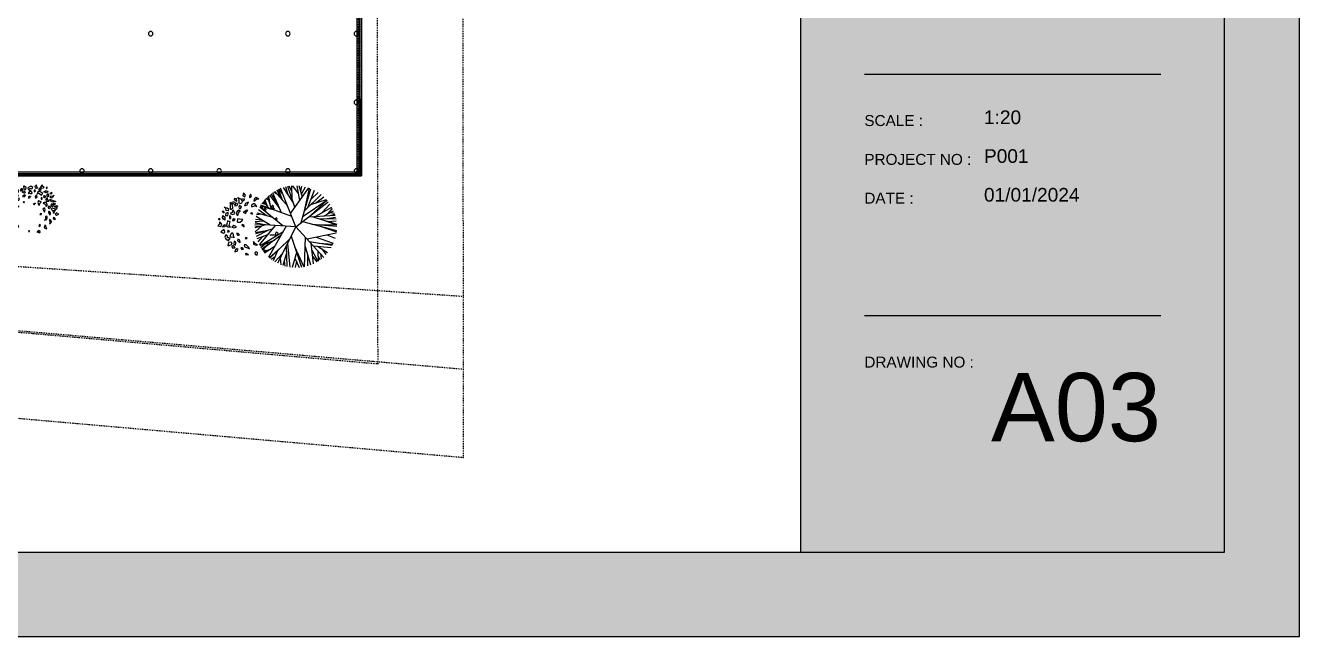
# Model space of a CAD drawing. Header units: metres. Extents: x 183920 to 188551, y 20757 to 23715.
# Drawn here: x 184468.8 to 184617.4, y 20757.1 to 20828.3 of the extents above; entities that cross this region are included whole.
import ezdxf

# ---------------------------------------------------------------- set-up
doc = ezdxf.new("R2010")
doc.units = ezdxf.units.M
for name, pattern in [('Light Grey Page Line', [0]), ('Page Lines', [0]), ('Path', [0.001111, 0.0003175, -0.00015875, 0.0003175, -0.00015875, 0, -0.00015875]), ('Path offset', [0.022225, 0.00635, -0.003175, 0.00635, -0.003175, 0, -0.003175]), ('Property boundary', [0.001111, 0.0003175, -0.00015875, 0.0003175, -0.00015875, 0, -0.00015875]), ('Style 0', [0]), ('Style_19', [0]), ('Style_29', [4.7625e-07, 3.175e-07, -1.5875e-07]), ('Wall Style 01', [0])]:
    doc.linetypes.add(name, pattern=pattern)
for name, color, linetype, true_color in [('0_1', 7, 'Continuous', 0x000000), ('0_2', 7, 'Continuous', 0x000000), ('COLON', 5, 'Continuous', 0x0000ff), ('Glass', 4, 'Continuous', 0x00ffff), ('Imported blocks_1', 7, 'Continuous', 0xc57dd9), ('MONOLIT', 7, 'Continuous', 0x691639), ('SENDVICH', 2, 'Continuous', 0xffff00), ('Title blocks & Legend', 7, 'Continuous', 0xf890f8), ('Walls', 7, 'Continuous', 0x68db4c), ('Zoning', 7, 'Continuous', 0x47d2e2)]:
    doc.layers.add(name, color=color, linetype=linetype, true_color=true_color)
doc.styles.add('Sheet Number A3', font='', dxfattribs={"height": 0.0075})
doc.styles.add('Text M A3', font='', dxfattribs={"height": 0.0015})
doc.styles.add('Text S A3', font='', dxfattribs={"height": 0.0012})
doc.styles.get('Sheet Number A3').set_extended_font_data('arial')
doc.styles.get('Text M A3').set_extended_font_data('arial')
doc.styles.get('Text S A3').set_extended_font_data('arial')

# ---------------------------------------------------------------- blocks, each defined once
blk = doc.blocks.new('TREE08')
at = {"layer": '0_2', "linetype": 'Style 0'}
for points in [[(-0.434, 0.645), (-0.451, 0.609)], [(-0.391, 0.645), (-0.434, 0.645)], [(-0.388, 0.609), (-0.391, 0.645)], [(-0.348, 0.738), (-0.363, 0.73)], [(-0.363, 0.73), (-0.348, 0.644)], [(-0.281, 0.701), (-0.348, 0.738)], [(-0.348, 0.644), (-0.312, 0.615)], [(-0.312, 0.615), (-0.286, 0.644)], [(-0.286, 0.644), (-0.281, 0.701)], [(-0.167, 0.745), (-0.229, 0.694)], [(-0.229, 0.694), (-0.229, 0.687)], [(-0.229, 0.687), (-0.188, 0.629)], [(-0.188, 0.629), (-0.172, 0.658)], [(-0.172, 0.658), (-0.162, 0.687)], [(-0.126, 0.752), (-0.167, 0.745)], [(-0.162, 0.687), (-0.142, 0.687)], [(-0.142, 0.687), (-0.121, 0.68)], [(-0.08, 0.723), (-0.126, 0.752)], [(-0.121, 0.68), (-0.085, 0.701)], [(-0.085, 0.701), (-0.08, 0.723)], [(-0.001, 0.644), (-0.031, 0.644)], [(-0.031, 0.644), (-0.026, 0.594)], [(0.024, 0.813), (-0.017, 0.755)], [(-0.017, 0.755), (-0.007, 0.719)], [(-0.007, 0.719), (0.039, 0.712)], [(0.02, 0.623), (-0.001, 0.644)], [(0.029, 0.798), (0.024, 0.813)], [(0.065, 0.719), (0.029, 0.798)], [(0.039, 0.712), (0.065, 0.719)], [(0.121, 0.674), (0.131, 0.731)], [(0.131, 0.674), (0.121, 0.674)], [(0.131, 0.731), (0.172, 0.674)], [(0.142, 0.652), (0.131, 0.674)], [(0.183, 0.666), (0.142, 0.652)], [(0.198, 0.835), (0.157, 0.769)], [(0.157, 0.769), (0.198, 0.733)], [(0.172, 0.674), (0.183, 0.666)], [(0.229, 0.784), (0.198, 0.835)], [(0.198, 0.733), (0.254, 0.748)], [(0.275, 0.769), (0.229, 0.784)], [(0.254, 0.748), (0.275, 0.769)], [(0.278, 0.627), (0.319, 0.656)], [(0.319, 0.656), (0.365, 0.67)], [(0.357, 0.784), (0.331, 0.755)], [(0.331, 0.755), (0.347, 0.733)], [(0.347, 0.733), (0.362, 0.748)], [(0.406, 0.641), (0.355, 0.605)], [(0.362, 0.748), (0.357, 0.784)], [(0.365, 0.67), (0.406, 0.641)], [(-0.72, 0.308), (-0.711, 0.362)], [(-0.664, 0.338), (-0.72, 0.308)], [(-0.711, 0.362), (-0.668, 0.362)], [(-0.668, 0.362), (-0.664, 0.338)], [(-0.508, 0.582), (-0.554, 0.61)], [(-0.554, 0.61), (-0.554, 0.553)], [(-0.554, 0.553), (-0.508, 0.516)], [(-0.498, 0.437), (-0.549, 0.43)], [(-0.549, 0.43), (-0.549, 0.386)], [(-0.549, 0.386), (-0.498, 0.408)], [(-0.502, 0.349), (-0.548, 0.284)], [(-0.498, 0.538), (-0.508, 0.582)], [(-0.508, 0.516), (-0.498, 0.538)], [(-0.451, 0.342), (-0.502, 0.349)], [(-0.498, 0.408), (-0.498, 0.437)], [(-0.466, 0.291), (-0.451, 0.342)], [(-0.451, 0.609), (-0.46, 0.579)], [(-0.46, 0.579), (-0.417, 0.591)], [(-0.417, 0.591), (-0.387, 0.609)], [(-0.349, 0.578), (-0.4, 0.549)], [(-0.4, 0.549), (-0.339, 0.528)], [(-0.322, 0.456), (-0.364, 0.414)], [(-0.364, 0.414), (-0.309, 0.408)], [(-0.292, 0.557), (-0.349, 0.578)], [(-0.339, 0.528), (-0.318, 0.528)], [(-0.301, 0.468), (-0.322, 0.456)], [(-0.318, 0.528), (-0.292, 0.557)], [(-0.309, 0.408), (-0.271, 0.45)], [(-0.271, 0.45), (-0.301, 0.468)], [(-0.19, 0.548), (-0.2, 0.526)], [(-0.2, 0.526), (-0.159, 0.533)], [(-0.159, 0.605), (-0.19, 0.548)], [(-0.165, 0.431), (-0.175, 0.409)], [(-0.175, 0.38), (-0.124, 0.409)], [(-0.175, 0.409), (-0.175, 0.38)], [(-0.117, 0.438), (-0.165, 0.431)], [(-0.139, 0.62), (-0.159, 0.605)], [(-0.159, 0.533), (-0.129, 0.526)], [(-0.093, 0.576), (-0.139, 0.62)], [(-0.129, 0.526), (-0.088, 0.533)], [(-0.117, 0.438), (-0.124, 0.409)], [(-0.082, 0.562), (-0.093, 0.576)], [(-0.088, 0.533), (-0.082, 0.562)], [(-0.026, 0.594), (0.004, 0.615)], [(0.004, 0.615), (0.02, 0.623)], [(0.061, 0.507), (0.025, 0.449)], [(0.025, 0.449), (0.04, 0.399)], [(0.04, 0.399), (0.091, 0.449)], [(0.091, 0.449), (0.061, 0.507)], [(0.097, 0.593), (0.072, 0.542)], [(0.072, 0.542), (0.128, 0.564)], [(0.133, 0.629), (0.097, 0.593)], [(0.141, 0.336), (0.124, 0.272)], [(0.128, 0.564), (0.21, 0.513)], [(0.189, 0.6), (0.133, 0.629)], [(0.141, 0.336), (0.222, 0.308)], [(0.251, 0.571), (0.189, 0.6)], [(0.239, 0.437), (0.208, 0.444)], [(0.208, 0.444), (0.213, 0.408)], [(0.21, 0.513), (0.22, 0.535)], [(0.213, 0.408), (0.234, 0.372)], [(0.22, 0.535), (0.251, 0.571)], [(0.234, 0.372), (0.249, 0.401)], [(0.249, 0.401), (0.239, 0.437)], [(0.355, 0.605), (0.278, 0.627)], [(0.289, 0.507), (0.278, 0.471)], [(0.278, 0.471), (0.319, 0.457)], [(0.309, 0.5), (0.289, 0.507)], [(0.35, 0.486), (0.309, 0.5)], [(0.319, 0.457), (0.35, 0.486)], [(0.403, 0.451), (0.362, 0.408)], [(0.362, 0.408), (0.377, 0.343)], [(0.39, 0.576), (0.374, 0.525)], [(0.374, 0.525), (0.4, 0.504)], [(0.377, 0.343), (0.459, 0.35)], [(0.441, 0.554), (0.39, 0.576)], [(0.4, 0.504), (0.441, 0.497)], [(0.413, 0.394), (0.403, 0.451)], [(0.454, 0.379), (0.413, 0.394)], [(0.441, 0.497), (0.441, 0.554)], [(0.459, 0.35), (0.454, 0.379)], [(0.522, 0.632), (0.464, 0.596)], [(0.464, 0.596), (0.515, 0.589)], [(0.485, 0.48), (0.505, 0.524)], [(0.526, 0.459), (0.485, 0.48)], [(0.485, 0.408), (0.51, 0.415)], [(0.51, 0.357), (0.485, 0.408)], [(0.505, 0.524), (0.561, 0.524)], [(0.51, 0.415), (0.623, 0.379)], [(0.597, 0.343), (0.51, 0.357)], [(0.522, 0.632), (0.515, 0.589)], [(0.567, 0.488), (0.526, 0.459)], [(0.561, 0.524), (0.597, 0.553)], [(0.597, 0.553), (0.567, 0.488)], [(0.679, 0.365), (0.597, 0.343)], [(0.623, 0.379), (0.679, 0.365)], [(-0.764, 0.141), (-0.79, 0.097)], [(-0.79, 0.097), (-0.733, 0.076)], [(-0.718, 0.141), (-0.764, 0.141)], [(-0.733, 0.076), (-0.692, 0.097)], [(-0.692, 0.097), (-0.718, 0.141)], [(-0.548, 0.284), (-0.579, 0.241)], [(-0.579, 0.241), (-0.538, 0.255)], [(-0.545, 0.019), (-0.498, 0.061)], [(-0.541, 0.055), (-0.545, 0.019)], [(-0.498, 0.11), (-0.541, 0.055)], [(-0.538, 0.255), (-0.466, 0.291)], [(-0.438, 0.092), (-0.498, 0.11)], [(-0.498, 0.061), (-0.438, 0.092)], [(-0.306, 0.266), (-0.323, 0.236)], [(-0.323, 0.236), (-0.306, 0.218)], [(-0.285, 0.242), (-0.306, 0.266)], [(-0.306, 0.218), (-0.285, 0.242)], [(0.05, 0.252), (-0.012, 0.213)], [(-0.012, 0.213), (0.019, 0.2)], [(0.024, 0.199), (0.05, 0.235)], [(0.05, 0.252), (0.05, 0.235)], [(0.124, 0.272), (0.15, 0.214)], [(0.15, 0.214), (0.175, 0.192)], [(0.175, 0.192), (0.201, 0.272)], [(0.201, 0.272), (0.222, 0.308)], [(0.324, 0.302), (0.293, 0.287)], [(0.293, 0.287), (0.354, 0.251)], [(0.349, 0.131), (0.299, 0.084)], [(0.299, 0.084), (0.33, 0.048)], [(0.385, 0.302), (0.324, 0.302)], [(0.33, 0.048), (0.36, 0.004)], [(0.349, 0.131), (0.37, 0.055)], [(0.354, 0.251), (0.385, 0.215)], [(0.36, 0.004), (0.37, 0.055)], [(0.426, 0.237), (0.385, 0.302)], [(0.385, 0.215), (0.39, 0.186)], [(0.39, 0.186), (0.426, 0.237)], [(0.495, 0.198), (0.454, 0.191)], [(0.454, 0.191), (0.454, 0.169)], [(0.454, 0.169), (0.474, 0.141)], [(0.474, 0.141), (0.495, 0.126)], [(0.5, 0.049), (0.486, 0.029)], [(0.486, 0.029), (0.496, -0.023)], [(0.54, 0.166), (0.495, 0.198)], [(0.54, 0.166), (0.495, 0.126)], [(0.547, 0.003), (0.5, 0.049)], [(0.54, 0.24), (0.551, 0.285)], [(0.582, 0.206), (0.54, 0.24)], [(0.551, -0.069), (0.547, 0.003)], [(0.613, 0.249), (0.551, 0.285)], [(0.556, 0.119), (0.592, 0.162)], [(0.613, 0.068), (0.556, 0.119)], [(0.577, 0.271), (0.628, 0.314)], [(0.582, 0.206), (0.597, 0.213)], [(0.592, 0.162), (0.664, 0.141)], [(0.597, 0.213), (0.613, 0.249)], [(0.611, 0.25), (0.633, 0.256)], [(0.684, 0.097), (0.613, 0.068)], [(0.613, 0.068), (0.633, 0.018)], [(0.628, 0.314), (0.669, 0.292)], [(0.669, 0.292), (0.633, 0.256)], [(0.633, 0.018), (0.659, 0.003)], [(0.644, 0.206), (0.705, 0.249)], [(0.644, 0.206), (0.72, 0.191)], [(0.659, 0.003), (0.664, 0.054)], [(0.664, 0.141), (0.735, 0.155)], [(0.675, 0.093), (0.664, 0.054)], [(0.735, 0.155), (0.684, 0.097)], [(0.736, 0.019), (0.699, -0.021)], [(0.705, 0.249), (0.741, 0.235)], [(0.741, 0.235), (0.72, 0.191)], [(0.806, -0.014), (0.736, 0.019)], [(-0.754, -0.091), (-0.774, -0.149)], [(-0.774, -0.149), (-0.708, -0.098)], [(-0.708, -0.098), (-0.754, -0.091)], [(-0.58, -0.206), (-0.616, -0.279)], [(-0.616, -0.279), (-0.585, -0.322)], [(-0.59, -0.3), (-0.564, -0.257)], [(-0.585, -0.322), (-0.59, -0.3)], [(-0.564, -0.257), (-0.58, -0.206)], [(0.265, -0.041), (0.229, -0.083)], [(0.229, -0.083), (0.27, -0.083)], [(0.265, -0.041), (0.27, -0.083)], [(0.418, -0.206), (0.387, -0.243)], [(0.387, -0.243), (0.459, -0.214)], [(0.423, -0.112), (0.413, -0.141)], [(0.413, -0.141), (0.418, -0.206)], [(0.454, -0.12), (0.423, -0.112)], [(0.469, -0.177), (0.454, -0.12)], [(0.459, -0.214), (0.469, -0.177)], [(0.496, -0.023), (0.551, -0.069)], [(0.582, -0.228), (0.536, -0.206)], [(0.536, -0.206), (0.541, -0.235)], [(0.541, -0.235), (0.572, -0.293)], [(0.541, -0.235), (0.572, -0.293)], [(0.556, -0.344), (0.608, -0.286)], [(0.572, -0.293), (0.556, -0.344)], [(0.608, -0.286), (0.582, -0.228)], [(0.654, -0.127), (0.648, -0.163)], [(0.648, -0.163), (0.689, -0.192)], [(0.684, -0.134), (0.654, -0.127)], [(0.725, -0.177), (0.684, -0.134)], [(0.689, -0.192), (0.725, -0.177)], [(0.699, -0.021), (0.741, -0.047)], [(0.741, -0.047), (0.806, -0.014)], [(-0.411, -0.488), (-0.447, -0.51)], [(-0.447, -0.51), (-0.426, -0.561)], [(-0.426, -0.561), (-0.406, -0.553)], [(-0.375, -0.524), (-0.411, -0.488)], [(-0.406, -0.553), (-0.375, -0.524)], [(-0.053, -0.608), (-0.063, -0.643)], [(-0.053, -0.608), (-0.033, -0.619)], [(-0.029, -0.643), (-0.033, -0.619)], [(0.243, -0.593), (0.201, -0.613)], [(0.201, -0.613), (0.201, -0.649)], [(0.24, -0.624), (0.201, -0.649)], [(0.249, -0.394), (0.238, -0.435)], [(0.238, -0.435), (0.263, -0.45)], [(0.244, -0.575), (0.239, -0.633)], [(0.239, -0.633), (0.275, -0.647)], [(0.295, -0.604), (0.244, -0.575)], [(0.278, -0.409), (0.249, -0.394)], [(0.263, -0.45), (0.278, -0.409)], [(0.275, -0.647), (0.295, -0.626)], [(0.295, -0.626), (0.295, -0.604)], [(0.423, -0.389), (0.403, -0.467)], [(0.403, -0.467), (0.428, -0.488)], [(0.423, -0.389), (0.449, -0.445)], [(0.428, -0.488), (0.49, -0.496)], [(0.49, -0.496), (0.449, -0.445)], [(-0.063, -0.643), (-0.029, -0.643)]]:
    blk.add_lwpolyline(points, dxfattribs=at)
blk = doc.blocks.new('ScaledText_35')
at = {"layer": 'Imported blocks_1', "insert": (-162.88043, 31.17108), "char_height": 0.0012, "width": 0.01295, "attachment_point": 1, "style": 'Text S A3'}
blk.add_mtext('PROJECT NO :', dxfattribs=at)
blk = doc.blocks.new('ScaledText_41')
at = {"layer": 'Imported blocks_1', "insert": (-162.88043, 31.16329), "char_height": 0.0012, "width": 0.0070212, "attachment_point": 1, "style": 'Text S A3'}
blk.add_mtext('SCALE :', dxfattribs=at)
blk = doc.blocks.new('ScaledText_55')
at = {"layer": 'Imported blocks_1', "insert": (-162.88043, 31.21183), "char_height": 0.0012, "width": 0.0130288, "attachment_point": 1, "style": 'Text S A3'}
blk.add_mtext('DRAWING NO :', dxfattribs=at)
blk = doc.blocks.new('A3  Title block minimal vertical')
at = {"layer": 'Imported blocks_1', "transparency": 33554483}
blk.add_hatch(color=256, dxfattribs=at).paths.add_polyline_path([(-0.20993, -0.1483), (-0.20053, -0.13906), (-0.20053, 0.13995), (0.15506, 0.13995), (0.15506, -0.13906), (-0.20053, -0.13906), (-0.20993, -0.1483), (0.20993, -0.1483), (0.20993, 0.1483), (-0.20993, 0.1483), (-0.20993, -0.1483)], flags=0)
at = {"layer": 'Imported blocks_1', "linetype": 'Page Lines'}
blk.add_lwpolyline([(-0.20993, -0.1483), (0.20993, -0.1483), (0.20993, 0.1483), (-0.20993, 0.1483), (-0.20993, -0.1483)], close=True, dxfattribs=at)
at = {"layer": 'Imported blocks_1', "linetype": 'Light Grey Page Line'}
blk.add_lwpolyline([(-0.20053, -0.13906), (0.20169, -0.13906), (0.20169, 0.13995), (-0.20053, 0.13995), (-0.20053, -0.13906)], close=True, dxfattribs=at)
at = {"layer": 'Imported blocks_1', "linetype": 'Page Lines'}
for points in [[(0.15506, 0.13995), (0.15506, -0.13906)], [(0.16209, -0.08661), (0.1947, -0.08661)], [(0.16209, -0.11311), (0.1947, -0.11311)]]:
    blk.add_lwpolyline(points, dxfattribs=at)
blk = doc.blocks.new('ScaledText_65')
at = {"layer": 'Imported blocks_1', "insert": (-163.00908, 31.17289), "char_height": 0.0015, "width": 0.0131611, "attachment_point": 1, "style": 'Text M A3'}
blk.add_mtext('01/01/2024', dxfattribs=at)
blk = doc.blocks.new('TREE17')
at = {"layer": '0_2', "linetype": 'Style 0'}
for points in [[(0, 0), (-0.244, 0.609)], [(-0.037, 0.377), (-0.196, 0.62)], [(-0.12, 0.505), (-0.156, 0.631)], [(-0.013, 0.31), (-0.129, 0.637)], [(-0.062, 0.565), (-0.107, 0.641)], [(-0.084, 0.211), (0.209, 0.615)], [(-0.058, 0.436), (-0.065, 0.647)], [(0.044, 0.528), (-0.045, 0.648)], [(0.066, 0.418), (0.02, 0.65)], [(0.104, 0.471), (0.052, 0.648)], [(0.079, 0.556), (0.095, 0.643)], [(0.091, 0.516), (0.155, 0.631)], [(0.139, 0.253), (0.215, 0.613)], [(-0.451, 0.327), (-0.49, 0.427)], [(-0.418, 0.41), (-0.474, 0.445)], [(-0.388, 0.279), (-0.444, 0.475)], [(-0.409, 0.353), (-0.43, 0.487)], [(-0.26, 0.3), (-0.415, 0.5)], [(-0.282, 0.352), (-0.389, 0.521)], [(-0.225, 0.22), (-0.363, 0.539)], [(-0.299, 0.517), (-0.347, 0.549)], [(-0.132, 0.329), (-0.335, 0.557)], [(-0.245, 0.456), (-0.298, 0.578)], [(-0.205, 0.411), (-0.273, 0.59)], [(-0.209, 0.524), (-0.264, 0.594)], [(0.085, 0.065), (0.241, 0.603)], [(0.115, 0.168), (0.494, 0.422)], [(0.139, 0.253), (0.4, 0.512)], [(0.192, 0.306), (0.295, 0.579)], [(0.241, 0.354), (0.485, 0.433)], [(0.241, 0.185), (0.497, 0.419)], [(0.242, 0.439), (0.355, 0.544)], [(0.316, 0.378), (0.443, 0.476)], [(-0.38, 0.152), (-0.613, 0.216)], [(-0.472, 0.178), (-0.592, 0.267)], [(-0.207, 0.013), (-0.572, 0.308)], [(-0.438, 0.199), (-0.56, 0.33)], [(-0.56, 0.33), (-0.388, 0.279)], [(-0.065, 0.162), (-0.554, 0.34)], [(-0.476, 0.353), (-0.534, 0.37)], [(-0.417, 0.29), (-0.516, 0.395)], [(0, 0), (0.515, 0.396)], [(0.317, 0.165), (0.57, 0.312)], [(0.419, 0.224), (0.541, 0.36)], [(0.451, 0.174), (0.6, 0.251)], [(0.51, 0.204), (0.583, 0.287)], [(0.549, 0.225), (0.613, 0.216)], [(0, 0), (-0.65, 0.041)], [(-0.481, 0.03), (-0.65, -0.02)], [(-0.578, 0.001), (-0.65, 0.009)], [(-0.525, 0.033), (-0.647, 0.061)], [(-0.514, 0.09), (-0.645, 0.077)], [(-0.537, 0.013), (-0.645, -0.081)], [(-0.541, 0.106), (-0.639, 0.116)], [(-0.409, 0.026), (-0.63, 0.161)], [(-0.542, 0.197), (-0.623, 0.186)], [(-0.326, 0.02), (-0.582, -0.289)], [(-0.152, 0.01), (-0.436, -0.482)], [(0, 0), (-0.291, -0.581)], [(0, 0), (0.447, -0.487)], [(0.107, 0.083), (0.647, -0.061)], [(0.206, 0.159), (0.623, 0.185)], [(0.254, 0.162), (0.649, 0.039)], [(0.26, 0.042), (0.65, 0.009)], [(0.362, 0.128), (0.638, 0.126)], [(0.371, 0.033), (0.648, 0.031)], [(0.384, 0.009), (0.645, -0.08)], [(0.428, 0.108), (0.648, 0.031)], [(0.466, 0.127), (0.632, 0.153)], [(0.502, 0.085), (0.643, 0.092)], [(0.56, 0.181), (0.619, 0.197)], [(-0.5, -0.073), (-0.642, -0.098)], [(-0.373, -0.037), (-0.64, -0.113)], [(-0.446, -0.058), (-0.632, -0.153)], [(-0.449, -0.129), (-0.621, -0.192)], [(-0.535, -0.161), (-0.604, -0.241)], [(-0.207, -0.085), (-0.568, -0.304)], [(-0.239, -0.141), (-0.542, -0.359)], [(-0.099, -0.199), (-0.414, -0.501)], [(-0.292, -0.137), (-0.413, -0.135)], [(-0.075, -0.149), (0.089, -0.644)], [(0.151, -0.165), (0.135, -0.636)], [(0.178, -0.194), (0.643, -0.097)], [(0.324, -0.164), (0.595, -0.262)], [(0.495, -0.128), (0.624, -0.18)], [(-0.344, -0.217), (-0.573, -0.306)], [(-0.483, -0.271), (-0.556, -0.336)], [(-0.435, -0.282), (-0.534, -0.371)], [(-0.404, -0.36), (-0.519, -0.392)], [(-0.341, -0.318), (-0.495, -0.421)], [(-0.185, -0.281), (-0.423, -0.493)], [(-0.292, -0.384), (-0.357, -0.543)], [(-0.154, -0.308), (-0.145, -0.634)], [(-0.133, -0.266), (-0.097, -0.643)], [(-0.02, -0.315), (0.125, -0.638)], [(0.146, -0.314), (0.233, -0.607)], [(0.214, -0.234), (0.579, -0.295)], [(0.24, -0.262), (0.276, -0.589)], [(0.252, -0.373), (0.349, -0.548)], [(0.277, -0.302), (0.56, -0.33)], [(0.344, -0.309), (0.502, -0.412)], [(0.352, -0.384), (0.353, -0.546)], [(0.365, -0.259), (0.588, -0.277)], [(0.419, -0.358), (0.476, -0.442)], [(-0.33, -0.476), (-0.392, -0.519)], [(-0.215, -0.43), (-0.335, -0.557)], [(-0.251, -0.502), (-0.239, -0.605)], [(-0.151, -0.436), (-0.208, -0.616)], [(-0.184, -0.543), (-0.173, -0.626)], [(0.012, -0.412), (-0.06, -0.647)], [(-0.014, -0.498), (0.055, -0.648)], [(0.01, -0.549), (-0.01, -0.65)], [(0.187, -0.451), (0.187, -0.622)], [(0.262, -0.46), (0.336, -0.557)], [(0.352, -0.458), (0.383, -0.525)], [(0.39, -0.425), (0.403, -0.51)]]:
    blk.add_lwpolyline(points, dxfattribs=at)
blk = doc.blocks.new('ScaledText_83')
at = {"layer": 'Imported blocks_1', "insert": (-163.00908, 31.16509), "char_height": 0.0015, "width": 0.0131587, "attachment_point": 1, "style": 'Text M A3'}
blk.add_mtext('P001', dxfattribs=at)
blk = doc.blocks.new('ScaledText_106')
at = {"layer": 'Imported blocks_1', "insert": (-163.73948, 34.14306), "char_height": 0.0075, "width": 0.0309091, "attachment_point": 3, "style": 'Sheet Number A3'}
blk.add_mtext('A03', dxfattribs=at)
blk = doc.blocks.new('ScaledText_114')
at = {"layer": 'Imported blocks_1', "insert": (-162.88043, 31.17887), "char_height": 0.0012, "width": 0.0056115, "attachment_point": 1, "style": 'Text S A3'}
blk.add_mtext('DATE :', dxfattribs=at)
blk = doc.blocks.new('ScaledText_128')
at = {"layer": 'Imported blocks_1', "insert": (-163.00908, 31.1573), "char_height": 0.0015, "width": 0.0131587, "attachment_point": 1, "style": 'Text M A3'}
blk.add_mtext('1:20', dxfattribs=at)

msp = doc.modelspace()

# ---------------------------------------------------------------- hatches: boundary and pattern name
at = {"layer": 'Walls', "transparency": 33554483}
for points in [[(184507.62, 20996.8), (184507.63, 20917.79), (184507.63, 20917.49), (184507.63, 20909.51), (184507.63, 20909.21), (184507.65, 20811.08), (184507.94, 20811.08), (184507.94, 20810.78), (184507.95, 20810.78), (184507.93, 20909.21), (184507.93, 20917.79), (184507.92, 20996.74), (184507.62, 20996.8)], [(184434.99, 20810.79), (184434.99, 20811.09), (184435.29, 20811.09), (184458.93, 20811.08), (184458.93, 20810.93), (184459.23, 20810.92), (184459.23, 20811.08), (184507.65, 20811.08), (184507.94, 20811.08), (184507.94, 20810.78), (184507.94, 20810.78), (184434.99, 20810.79)]]:
    msp.add_hatch(color=256, dxfattribs=at).paths.add_polyline_path(points, flags=0)

# ---------------------------------------------------------------- linework, layer by layer
at = {"layer": 'COLON', "linetype": 'Style_19'}
for points in [[(184483.1, 20827.36, 1), (184483.63, 20827.36, 1), (184483.1, 20827.36)], [(184499.1, 20827.36, 1), (184499.63, 20827.36, 1), (184499.1, 20827.36)], [(184507.1, 20827.36, 1), (184507.63, 20827.36, 1), (184507.1, 20827.36)], [(184507.1, 20819.36, 1), (184507.63, 20819.36, 1), (184507.1, 20819.36)], [(184475.1, 20811.36, 1), (184475.63, 20811.36, 1), (184475.1, 20811.36)], [(184483.1, 20811.36, 1), (184483.63, 20811.36, 1), (184483.1, 20811.36)], [(184491.1, 20811.36, 1), (184491.63, 20811.36, 1), (184491.1, 20811.36)], [(184499.1, 20811.36, 1), (184499.63, 20811.36, 1), (184499.1, 20811.36)], [(184507.1, 20811.36, 1), (184507.63, 20811.36, 1), (184507.1, 20811.36)]]:
    msp.add_lwpolyline(points, format="xyb", close=True, dxfattribs=at)
at = {"layer": 'Glass', "linetype": 'Style_19'}
for points in [[(184507.68, 20819.71), (184507.68, 20829.26)], [(184507.74, 20819.71), (184507.74, 20829.26)]]:
    msp.add_lwpolyline(points, dxfattribs=at)
at = {"layer": 'MONOLIT', "linetype": 'Style_29'}
for points in [[(184507.52, 20810.78), (184507.52, 20907.78)], [(184507.92, 20810.78), (184507.92, 20907.78)]]:
    msp.add_lwpolyline(points, dxfattribs=at)
at = {"layer": 'MONOLIT', "linetype": 'Style_19'}
for points in [[(184507.47, 20811.26), (184507.47, 20829.26)], [(184507.95, 20810.78), (184507.95, 20829.26)], [(184418.79, 20810.78), (184507.95, 20810.78)], [(184419.27, 20811.26), (184507.47, 20811.26)]]:
    msp.add_lwpolyline(points, dxfattribs=at)
at = {"layer": 'SENDVICH', "linetype": 'Style_19'}
for points in [[(184507.68, 20819.71), (184507.8, 20819.71)], [(184507.68, 20810.93), (184507.68, 20819.71)], [(184507.8, 20810.93), (184507.8, 20819.71)], [(184418.93, 20810.93), (184507.8, 20810.93)], [(184419.05, 20811.05), (184507.68, 20811.05)]]:
    msp.add_lwpolyline(points, dxfattribs=at)
at = {"layer": 'Walls', "linetype": 'Wall Style 01'}
for points in [[(184507.63, 20909.21), (184507.65, 20811.08)], [(184507.93, 20909.21), (184507.95, 20810.78), (184507.94, 20810.78)], [(184434.99, 20811.09), (184434.99, 20810.79), (184507.94, 20810.78), (184507.94, 20810.78)], [(184459.23, 20811.08), (184507.65, 20811.08)]]:
    msp.add_lwpolyline(points, dxfattribs=at)
at = {"layer": 'Zoning', "linetype": 'Property boundary'}
msp.add_lwpolyline([(184519.88, 20777.96), (184519.54, 21019.11), (184334.77, 21051.2), (184225.33, 21051.2), (184225.33, 20803.84), (184519.88, 20777.96)], close=True, dxfattribs=at)
msp.add_lwpolyline([(184519.88, 20777.96), (184519.54, 21019.11), (184334.77, 21051.2), (184225.33, 21051.2), (184225.33, 20803.84), (184519.88, 20777.96)], close=True, dxfattribs=at)
at = {"layer": 'Zoning', "linetype": 'Path offset'}
msp.add_lwpolyline([(184509.89, 20788.88), (184509.55, 21010.7), (184333.91, 21041.2), (184235.33, 21041.2), (184235.33, 20813), (184509.89, 20788.88)], close=True, dxfattribs=at)
at = {"layer": 'Zoning', "linetype": 'Path'}
for points in [[(184519.88, 20788.22), (184329.91, 20804.62)], [(184519.88, 20796.71), (184419.06, 20803.46)]]:
    msp.add_lwpolyline(points, dxfattribs=at)

# ---------------------------------------------------------------- block references
at = {"layer": '0_1'}
for p, xscale, yscale, rotation in [((184469.62, 20806.69), 3.777383418559534, 3.777383418559534, 353.8499045071052), ((184495.19, 20805.19), 4.638280871296149, 4.638280871296149, 106.4781317738571)]:
    msp.add_blockref('TREE08', p, dxfattribs=dict(at, xscale=xscale, yscale=yscale, rotation=rotation))
at = {"layer": '0_1', "xscale": 7.34828503433322, "yscale": 7.34828503433322}
msp.add_blockref('TREE17', (184500.3, 20804.86), dxfattribs=at)
at = {"layer": 'Imported blocks_1', "yscale": 1062.975773071686}
for name, p, xscale in [('ScaledText_128', (357546.95, -12301.04), 1061.084303660721), ('ScaledText_41', (357396.49, -12307.95), 1061.084303660721), ('ScaledText_83', (357546.95, -12313.84), 1061.084303660721), ('ScaledText_35', (357396.49, -12320.76), 1061.084303660721), ('ScaledText_65', (357546.95, -12326.65), 1061.084303660721), ('ScaledText_114', (357396.49, -12333.56), 1061.084303660721), ('ScaledText_55', (357396.49, -12387.71), 1061.084303660721), ('ScaledText_106', (358342.61, -15505.43), 1061.084303661903)]:
    msp.add_blockref(name, p, dxfattribs=dict(at, xscale=xscale))
at = {"layer": 'Title blocks & Legend', "xscale": 1061.084303660721, "yscale": 1062.975773071686}
msp.add_blockref('A3  Title block minimal vertical', (184394.63, 20914.72), dxfattribs=at)

doc.saveas('drawing.dxf')
